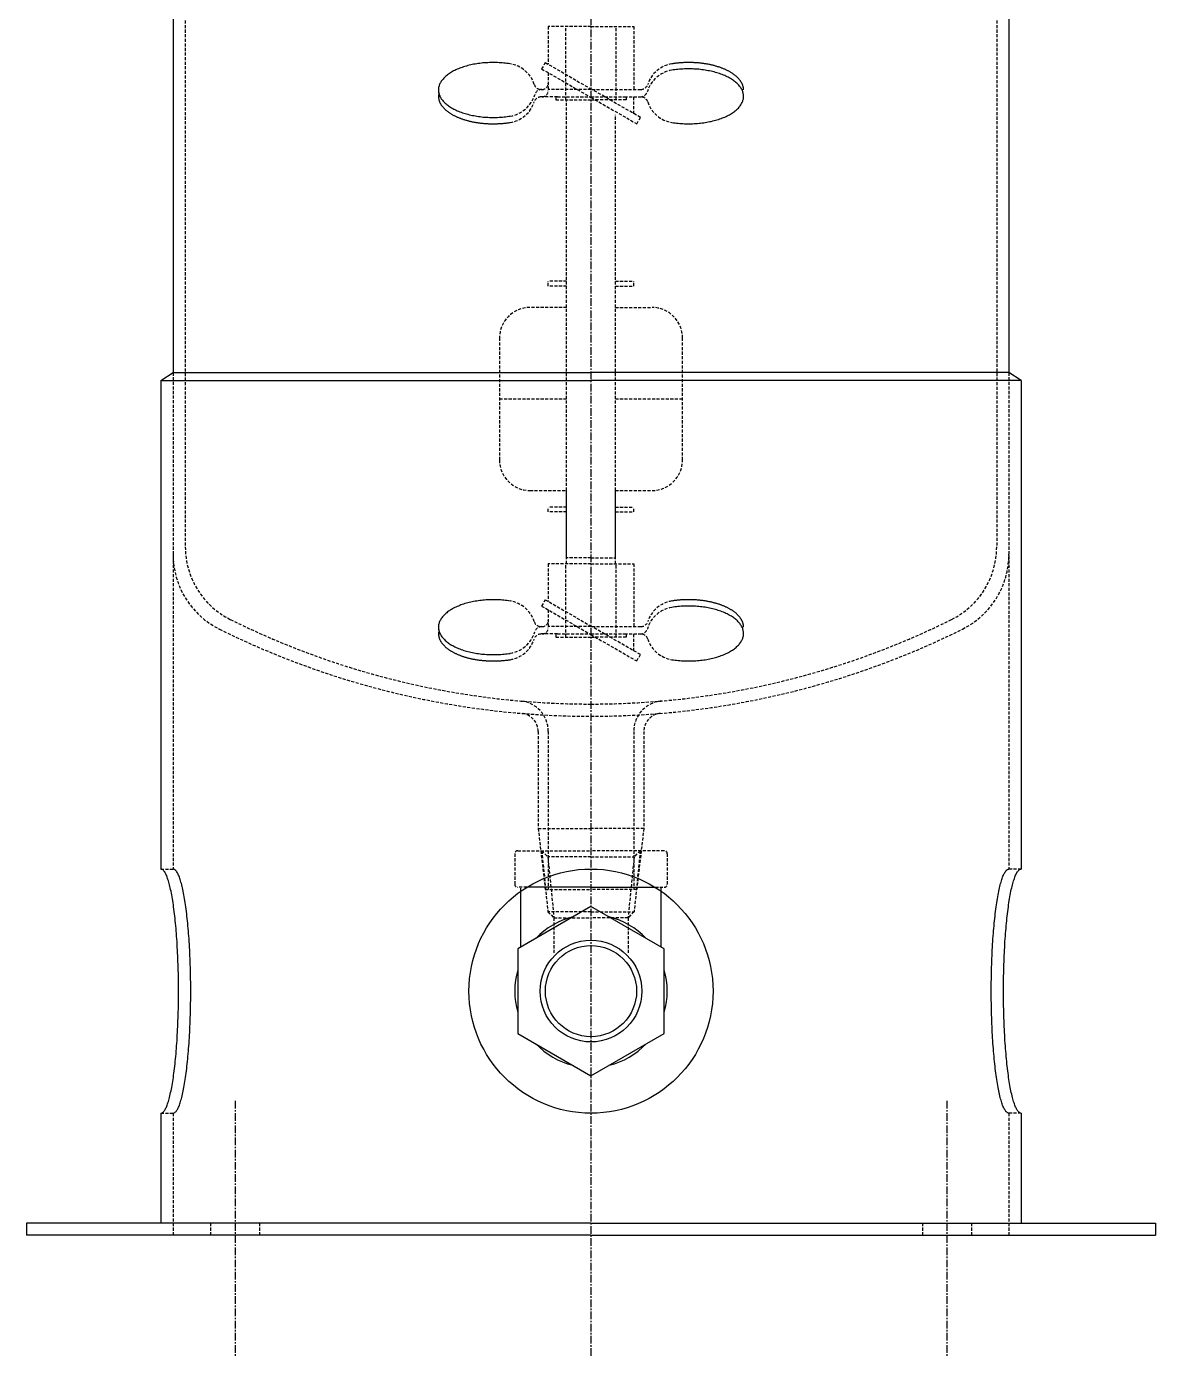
# Model space of a CAD drawing. Extents: x 249 to 1051, y 18 to 996.
# Drawn here: x 674 to 859, y 70.5 to 288.5 of the extents above; entities that cross this region are included whole.
import ezdxf

# ---------------------------------------------------------------- set-up
doc = ezdxf.new("R2010")
doc.units = 0
doc.linetypes.add('CENTER', pattern=[2, 1.25, -0.25, 0.25, -0.25])
doc.linetypes.add('DASHED', pattern=[0.75, 0.5, -0.25])
doc.layers.get('0').update_dxf_attribs({"linetype": 'CONTINUOUS'})
doc.layers.add('CENTER', color=1, linetype='CENTER')

msp = doc.modelspace()

# ---------------------------------------------------------------- linework, layer by layer
at = {"color": 3, "linetype": 'DASHED'}
for p, q in [((700, 415.52), (700, 203.32)), ((833, 415.52), (833, 203.32)), ((759.5, 288.52), (759.5, 282.35)), ((766.5, 288.52), (759.5, 288.52)), ((766.5, 288.52), (759.5, 288.52)), ((762.4, 276.52), (762.4, 288.52)), ((766.5, 288.52), (773.5, 288.52)), ((770.6, 276.52), (770.6, 288.52)), ((773.5, 288.52), (773.5, 278.22)), ((759.01, 282.64), (758.41, 281.6)), ((758.41, 281.6), (766.5, 276.92)), ((759.01, 282.64), (766.5, 278.31)), ((759.5, 280.97), (759.5, 278.02)), ((741.5, 278.14), (741.5, 277.1)), ((758.34, 278.22), (758.5, 278.22)), ((759.5, 277.02), (758.34, 277.02)), ((764.26, 278.22), (759.5, 278.22)), ((761, 277.02), (759.5, 277.02)), ((760.75, 277.02), (760.75, 276.52)), ((761, 277.02), (766.34, 277.02)), ((766.5, 278.22), (764.26, 278.22)), ((774.6, 273.64), (766.5, 278.31)), ((766.5, 277.02), (768.74, 277.02)), ((766.5, 276.92), (774, 272.6)), ((766.66, 278.22), (774.66, 278.22)), ((768.74, 277.02), (772, 277.02)), ((772, 277.02), (773.5, 277.02)), ((772.25, 277.02), (772.25, 276.52)), ((773.5, 274.24), (773.5, 277.02)), ((773.5, 277.02), (774.66, 277.02)), ((760.75, 276.52), (766.5, 276.52)), ((762.5, 200.52), (762.5, 276.52)), ((766.5, 276.52), (767.23, 276.52)), ((772.25, 276.52), (767.23, 276.52)), ((770.5, 200.52), (770.5, 274.04)), ((774, 272.6), (774.6, 273.64)), ((759.5, 246.02), (759.5, 246.82)), ((762.5, 246.82), (759.5, 246.82)), ((770.5, 246.82), (773.5, 246.82)), ((773.5, 246.02), (773.5, 246.82)), ((762.5, 246.02), (759.5, 246.02)), ((770.5, 246.02), (773.5, 246.02)), ((762.5, 242.52), (756.5, 242.52)), ((770.5, 242.52), (776.5, 242.52)), ((751.5, 237.52), (751.5, 217.52)), ((781.5, 217.52), (781.5, 237.52)), ((698, 231.83), (698, 150.52)), ((835, 231.83), (835, 150.52)), ((751.5, 227.52), (762.5, 227.52)), ((770.5, 227.52), (781.5, 227.52)), ((756.5, 212.52), (762.5, 212.52)), ((762.5, 201.52), (762.5, 212.52)), ((770.5, 212.52), (776.5, 212.52)), ((770.5, 201.52), (770.5, 212.52)), ((762.5, 209.82), (759.5, 209.82)), ((759.5, 209.02), (759.5, 209.82)), ((770.5, 209.82), (773.5, 209.82)), ((773.5, 209.02), (773.5, 209.82)), ((762.5, 209.02), (759.5, 209.02)), ((770.5, 209.02), (773.5, 209.02)), ((766.5, 201.52), (762.5, 201.52)), ((766.5, 201.52), (770.5, 201.52)), ((766.5, 200.52), (759.5, 200.52)), ((766.5, 200.52), (759.5, 200.52)), ((759.5, 200.52), (759.5, 194.35)), ((762.4, 188.52), (762.4, 200.52)), ((766.5, 200.52), (773.5, 200.52)), ((770.6, 188.52), (770.6, 200.52)), ((773.5, 200.52), (773.5, 190.22)), ((759.01, 194.64), (758.41, 193.6)), ((759.01, 194.64), (766.5, 190.31)), ((758.41, 193.6), (766.5, 188.92)), ((759.5, 192.97), (759.5, 190.02)), ((741.5, 190.14), (741.5, 189.1)), ((758.34, 190.22), (758.5, 190.22)), ((764.26, 190.22), (759.5, 190.22)), ((766.5, 190.22), (764.26, 190.22)), ((774.6, 185.64), (766.5, 190.31)), ((766.66, 190.22), (774.66, 190.22)), ((759.5, 189.02), (758.34, 189.02)), ((761, 189.02), (759.5, 189.02)), ((760.75, 189.02), (760.75, 188.52)), ((760.75, 188.52), (766.5, 188.52)), ((761, 189.02), (766.34, 189.02)), ((766.5, 189.02), (768.74, 189.02)), ((766.5, 188.92), (774, 184.6)), ((766.5, 188.52), (767.23, 188.52)), ((772.25, 188.52), (767.23, 188.52)), ((768.74, 189.02), (772, 189.02)), ((772, 189.02), (773.5, 189.02)), ((772.25, 189.02), (772.25, 188.52)), ((773.5, 189.02), (774.66, 189.02)), ((773.5, 186.24), (773.5, 189.02)), ((774, 184.6), (774.6, 185.64)), ((757.85, 173.03), (757.85, 157.17)), ((759.5, 173.07), (759.5, 153.52)), ((773.5, 173.07), (773.5, 153.52)), ((775.15, 173.03), (775.15, 157.17)), ((757.85, 157.17), (766.5, 157.17)), ((757.85, 157.17), (758.27, 153.52)), ((775.15, 157.17), (766.5, 157.17)), ((775.15, 157.17), (774.73, 153.52)), ((754, 153.02), (754, 148.02)), ((754.5, 153.52), (766.5, 153.52)), ((758.27, 153.52), (759, 147.17)), ((758.43, 153.52), (759.43, 143.52)), ((758.43, 153.52), (759.43, 152.52)), ((759.5, 153.52), (759.5, 147.17)), ((778.5, 153.52), (766.5, 153.52)), ((773.5, 153.52), (773.5, 147.17)), ((774.57, 153.52), (773.57, 152.52)), ((774.57, 153.52), (773.57, 143.52)), ((774.73, 153.52), (774, 147.17)), ((779, 153.02), (779, 148.02)), ((696, 150.52), (698, 150.52)), ((766.5, 152.52), (759.43, 152.52)), ((759.43, 152.52), (760.43, 142.52)), ((766.5, 152.52), (773.57, 152.52)), ((773.57, 152.52), (772.57, 142.52)), ((837, 150.52), (835, 150.52)), ((755.97, 147.52), (754.5, 147.52)), ((755, 146.88), (755, 147.52)), ((759, 147.17), (766.5, 147.17)), ((774, 147.17), (766.5, 147.17)), ((777.04, 147.52), (778.5, 147.52)), ((778, 146.88), (778, 147.52)), ((766.5, 143.52), (759.43, 143.52)), ((759.43, 143.52), (760.43, 142.52)), ((760.43, 142.52), (766.5, 142.52)), ((760.43, 142.52), (760.43, 136.52)), ((766.5, 143.52), (773.57, 143.52)), ((772.57, 142.52), (766.5, 142.52)), ((773.57, 143.52), (772.57, 142.52)), ((772.57, 142.52), (772.57, 136.52)), ((696, 110.52), (698, 110.52)), ((698, 110.52), (698, 90.52)), ((837, 110.52), (835, 110.52)), ((835, 110.52), (835, 90.52)), ((704.16, 92.52), (704.16, 90.52)), ((712.16, 92.52), (712.16, 90.52)), ((820.84, 92.52), (820.84, 90.52)), ((828.84, 92.52), (828.84, 90.52))]:
    msp.add_line(p, q, dxfattribs=at)
at = {"color": 7, "linetype": 'CONTINUOUS'}
for p, q in [((698, 398.16), (698, 231.83)), ((835, 398.16), (835, 231.83)), ((696, 230.54), (698, 231.83)), ((698, 231.83), (766.5, 231.83)), ((835, 231.83), (766.5, 231.83)), ((837, 230.54), (835, 231.83)), ((696, 230.54), (696, 150.52)), ((696, 230.54), (766.5, 230.54)), ((837, 230.54), (766.5, 230.54)), ((837, 230.54), (837, 150.52)), ((755, 137.73), (755, 146.88)), ((766.5, 147.52), (755.97, 147.52)), ((766.5, 147.52), (777.04, 147.52)), ((778, 137.73), (778, 146.88)), ((766.5, 144.37), (754.5, 137.44)), ((778.5, 137.44), (766.5, 144.37)), ((754.5, 137.44), (754.5, 123.59)), ((778.5, 123.59), (778.5, 137.44)), ((754.5, 123.59), (766.5, 116.66)), ((766.5, 116.66), (778.5, 123.59)), ((696, 110.52), (696, 92.52)), ((837, 110.52), (837, 92.52)), ((766.5, 92.52), (674, 92.52)), ((674, 92.52), (674, 90.52)), ((766.5, 92.52), (859, 92.52)), ((859, 92.52), (859, 90.52)), ((766.5, 90.52), (674, 90.52)), ((766.5, 90.52), (859, 90.52))]:
    msp.add_line(p, q, dxfattribs=at)
at = {"color": 3, "linetype": 'DASHED'}
for points in [[(753.24, 282.42, 0), (752.99, 282.46, 0), (752.73, 282.5, 0), (752.48, 282.53, 0), (752.22, 282.55, 0), (751.96, 282.58, 0), (751.7, 282.6, 0), (751.43, 282.61, 0), (751.17, 282.62, 0), (750.9, 282.63, 0), (750.64, 282.64, 0), (750.38, 282.64, 0), (750.11, 282.63, 0), (749.85, 282.62, 0), (749.58, 282.61, 0), (749.32, 282.6, 0), (749.06, 282.58, 0), (748.8, 282.56, 0), (748.54, 282.53, 0), (748.28, 282.5, 0), (748.02, 282.46, 0), (747.77, 282.42, 0), (747.52, 282.38, 0), (747.27, 282.34, 0), (747.03, 282.29, 0), (746.78, 282.23, 0), (746.54, 282.18, 0), (746.31, 282.12, 0), (746.08, 282.06, 0), (745.85, 281.99, 0), (745.62, 281.92, 0), (745.4, 281.84, 0), (745.19, 281.77, 0), (744.98, 281.69, 0), (744.77, 281.61, 0), (744.57, 281.52, 0), (744.37, 281.43, 0), (744.18, 281.34, 0), (743.99, 281.25, 0), (743.81, 281.15, 0), (743.64, 281.05, 0), (743.47, 280.95, 0), (743.31, 280.84, 0), (743.15, 280.74, 0), (743, 280.63, 0), (742.86, 280.51, 0), (742.72, 280.4, 0), (742.59, 280.29, 0), (742.47, 280.17, 0), (742.36, 280.05, 0), (742.25, 279.93, 0), (742.14, 279.81, 0), (742.05, 279.68, 0), (741.96, 279.56, 0), (741.88, 279.43, 0), (741.81, 279.31, 0), (741.75, 279.18, 0), (741.69, 279.05, 0), (741.64, 278.92, 0), (741.6, 278.79, 0), (741.56, 278.66, 0), (741.53, 278.52, 0), (741.51, 278.39, 0), (741.5, 278.26, 0), (741.5, 278.13, 0), (741.5, 278, 0), (741.52, 277.86, 0), (741.54, 277.73, 0), (741.57, 277.6, 0), (741.6, 277.47, 0), (741.64, 277.34, 0), (741.7, 277.21, 0), (741.75, 277.08, 0), (741.82, 276.95, 0), (741.89, 276.82, 0), (741.97, 276.7, 0), (742.06, 276.57, 0), (742.16, 276.45, 0), (742.26, 276.33, 0), (742.37, 276.21, 0), (742.49, 276.09, 0), (742.61, 275.97, 0), (742.74, 275.86, 0), (742.88, 275.74, 0), (743.02, 275.63, 0), (743.17, 275.52, 0), (743.33, 275.42, 0), (743.49, 275.31, 0), (743.66, 275.21, 0), (743.84, 275.11, 0), (744.02, 275.01, 0), (744.21, 274.92, 0), (744.4, 274.83, 0), (744.59, 274.74, 0), (744.8, 274.66, 0), (745, 274.57, 0), (745.22, 274.49, 0), (745.43, 274.42, 0), (745.65, 274.35, 0), (745.88, 274.27, 0), (746.11, 274.21, 0), (746.34, 274.15, 0), (746.58, 274.09, 0), (746.82, 274.03, 0), (747.06, 273.98, 0), (747.3, 273.93, 0), (747.55, 273.88, 0), (747.8, 273.84, 0), (748.06, 273.81, 0), (748.32, 273.77, 0), (748.57, 273.74, 0), (748.83, 273.71, 0), (749.09, 273.69, 0), (749.35, 273.67, 0), (749.62, 273.66, 0), (749.88, 273.65, 0), (750.14, 273.64, 0), (750.41, 273.64, 0), (750.67, 273.64, 0), (750.94, 273.64, 0), (751.2, 273.65, 0), (751.47, 273.66, 0), (751.73, 273.68, 0), (751.99, 273.7, 0), (752.25, 273.72, 0), (752.51, 273.75, 0), (752.77, 273.78, 0), (753.02, 273.82, 0), (753.28, 273.86, 0)], [(779.76, 272.81, 0), (780.01, 272.77, 0), (780.27, 272.74, 0), (780.53, 272.71, 0), (780.78, 272.68, 0), (781.04, 272.66, 0), (781.31, 272.64, 0), (781.57, 272.62, 0), (781.83, 272.61, 0), (782.1, 272.6, 0), (782.36, 272.6, 0), (782.63, 272.6, 0), (782.89, 272.6, 0), (783.16, 272.61, 0), (783.42, 272.62, 0), (783.68, 272.64, 0), (783.94, 272.65, 0), (784.21, 272.68, 0), (784.46, 272.7, 0), (784.72, 272.74, 0), (784.98, 272.77, 0), (785.23, 272.81, 0), (785.48, 272.85, 0), (785.73, 272.9, 0), (785.98, 272.95, 0), (786.22, 273, 0), (786.46, 273.06, 0), (786.69, 273.12, 0), (786.93, 273.18, 0), (787.15, 273.25, 0), (787.38, 273.31, 0), (787.6, 273.39, 0), (787.82, 273.46, 0), (788.03, 273.55, 0), (788.23, 273.63, 0), (788.43, 273.71, 0), (788.63, 273.8, 0), (788.82, 273.89, 0), (789.01, 273.99, 0), (789.19, 274.08, 0), (789.36, 274.19, 0), (789.53, 274.29, 0), (789.69, 274.39, 0), (789.85, 274.5, 0), (790, 274.61, 0), (790.14, 274.72, 0), (790.28, 274.83, 0), (790.41, 274.95, 0), (790.53, 275.06, 0), (790.65, 275.18, 0), (790.76, 275.3, 0), (790.86, 275.43, 0), (790.95, 275.55, 0), (791.04, 275.68, 0), (791.12, 275.8, 0), (791.19, 275.93, 0), (791.26, 276.06, 0), (791.31, 276.19, 0), (791.36, 276.32, 0), (791.41, 276.45, 0), (791.44, 276.58, 0), (791.47, 276.71, 0), (791.49, 276.84, 0), (791.5, 276.97, 0), (791.5, 277.11, 0), (791.5, 277.24, 0), (791.48, 277.37, 0), (791.46, 277.5, 0), (791.44, 277.63, 0), (791.4, 277.76, 0), (791.36, 277.9, 0), (791.31, 278.02, 0), (791.25, 278.15, 0), (791.18, 278.28, 0), (791.11, 278.41, 0), (791.03, 278.54, 0), (790.94, 278.66, 0), (790.84, 278.78, 0), (790.74, 278.91, 0), (790.63, 279.03, 0), (790.51, 279.14, 0), (790.39, 279.26, 0), (790.26, 279.38, 0), (790.12, 279.49, 0), (789.98, 279.6, 0), (789.83, 279.71, 0), (789.67, 279.82, 0), (789.51, 279.92, 0), (789.34, 280.02, 0), (789.16, 280.12, 0), (788.98, 280.22, 0), (788.8, 280.31, 0), (788.61, 280.4, 0), (788.41, 280.49, 0), (788.21, 280.58, 0), (788, 280.66, 0), (787.79, 280.74, 0), (787.57, 280.81, 0), (787.35, 280.89, 0), (787.12, 280.96, 0), (786.89, 281.02, 0), (786.66, 281.09, 0), (786.43, 281.15, 0), (786.19, 281.2, 0), (785.94, 281.25, 0), (785.7, 281.3, 0), (785.45, 281.35, 0), (785.2, 281.39, 0), (784.94, 281.43, 0), (784.69, 281.46, 0), (784.43, 281.49, 0), (784.17, 281.52, 0), (783.91, 281.54, 0), (783.65, 281.56, 0), (783.38, 281.57, 0), (783.12, 281.59, 0), (782.86, 281.59, 0), (782.59, 281.6, 0), (782.33, 281.6, 0), (782.06, 281.59, 0), (781.8, 281.58, 0), (781.53, 281.57, 0), (781.27, 281.56, 0), (781.01, 281.54, 0), (780.75, 281.51, 0), (780.49, 281.48, 0), (780.23, 281.45, 0), (779.98, 281.42, 0), (779.73, 281.38, 0)], [(791.5, 278.14, 0), (791.5, 278.2, 0), (791.5, 278.27, 0), (791.49, 278.33, 0), (791.49, 278.4, 0), (791.48, 278.47, 0), (791.47, 278.53, 0), (791.45, 278.6, 0), (791.44, 278.66, 0), (791.42, 278.73, 0), (791.4, 278.8, 0), (791.38, 278.86, 0), (791.36, 278.93, 0), (791.34, 278.99, 0), (791.31, 279.06, 0), (791.28, 279.12, 0), (791.25, 279.18, 0), (791.22, 279.25, 0), (791.19, 279.31, 0), (791.15, 279.38, 0), (791.12, 279.44, 0), (791.08, 279.5, 0), (791.03, 279.56, 0), (790.99, 279.63, 0), (790.95, 279.69, 0), (790.9, 279.75, 0), (790.85, 279.81, 0), (790.8, 279.88, 0), (790.75, 279.94, 0), (790.7, 280, 0), (790.64, 280.06, 0), (790.58, 280.12, 0), (790.52, 280.17, 0), (790.46, 280.23, 0), (790.4, 280.29, 0), (790.34, 280.35, 0), (790.27, 280.41, 0), (790.2, 280.46, 0), (790.13, 280.52, 0), (790.06, 280.57, 0), (789.99, 280.63, 0), (789.92, 280.69, 0), (789.84, 280.74, 0), (789.76, 280.79, 0), (789.68, 280.85, 0), (789.61, 280.9, 0), (789.52, 280.95, 0), (789.44, 281, 0), (789.36, 281.05, 0), (789.27, 281.1, 0), (789.18, 281.15, 0), (789.09, 281.2, 0), (789, 281.25, 0), (788.91, 281.3, 0), (788.82, 281.34, 0), (788.72, 281.39, 0), (788.62, 281.43, 0), (788.53, 281.48, 0), (788.43, 281.52, 0), (788.33, 281.57, 0), (788.23, 281.61, 0), (788.12, 281.65, 0), (788.02, 281.69, 0), (787.91, 281.73, 0), (787.81, 281.77, 0), (787.7, 281.81, 0), (787.59, 281.85, 0), (787.48, 281.88, 0), (787.37, 281.92, 0), (787.26, 281.95, 0), (787.15, 281.99, 0), (787.03, 282.02, 0), (786.92, 282.06, 0), (786.8, 282.09, 0), (786.69, 282.12, 0), (786.57, 282.15, 0), (786.45, 282.18, 0), (786.33, 282.21, 0), (786.21, 282.24, 0), (786.09, 282.26, 0), (785.97, 282.29, 0), (785.85, 282.31, 0), (785.72, 282.34, 0), (785.6, 282.36, 0), (785.48, 282.38, 0), (785.35, 282.4, 0), (785.23, 282.43, 0), (785.1, 282.44, 0), (784.97, 282.46, 0), (784.84, 282.48, 0), (784.72, 282.5, 0), (784.59, 282.51, 0), (784.46, 282.53, 0), (784.33, 282.54, 0), (784.2, 282.56, 0), (784.07, 282.57, 0), (783.94, 282.58, 0), (783.81, 282.59, 0), (783.68, 282.6, 0), (783.55, 282.61, 0), (783.42, 282.61, 0), (783.28, 282.62, 0), (783.15, 282.62, 0), (783.02, 282.63, 0), (782.89, 282.63, 0), (782.76, 282.63, 0), (782.62, 282.64, 0), (782.49, 282.64, 0), (782.36, 282.64, 0), (782.23, 282.63, 0), (782.1, 282.63, 0), (781.96, 282.63, 0), (781.83, 282.62, 0), (781.7, 282.62, 0), (781.57, 282.61, 0), (781.44, 282.61, 0), (781.31, 282.6, 0), (781.17, 282.59, 0), (781.04, 282.58, 0), (780.91, 282.57, 0), (780.78, 282.55, 0), (780.65, 282.54, 0), (780.52, 282.53, 0), (780.4, 282.51, 0), (780.27, 282.5, 0), (780.14, 282.48, 0), (780.01, 282.46, 0), (779.89, 282.44, 0), (779.76, 282.42, 0)], [(741.5, 277.1, 0), (741.5, 277.03, 0), (741.5, 276.96, 0), (741.51, 276.9, 0), (741.52, 276.83, 0), (741.52, 276.77, 0), (741.54, 276.7, 0), (741.55, 276.63, 0), (741.56, 276.57, 0), (741.58, 276.5, 0), (741.6, 276.44, 0), (741.62, 276.37, 0), (741.64, 276.31, 0), (741.66, 276.24, 0), (741.69, 276.18, 0), (741.72, 276.11, 0), (741.75, 276.05, 0), (741.78, 275.99, 0), (741.81, 275.92, 0), (741.85, 275.86, 0), (741.89, 275.79, 0), (741.93, 275.73, 0), (741.97, 275.67, 0), (742.01, 275.61, 0), (742.05, 275.54, 0), (742.1, 275.48, 0), (742.15, 275.42, 0), (742.2, 275.36, 0), (742.25, 275.3, 0), (742.3, 275.24, 0), (742.36, 275.18, 0), (742.42, 275.12, 0), (742.48, 275.06, 0), (742.54, 275, 0), (742.6, 274.94, 0), (742.66, 274.88, 0), (742.73, 274.83, 0), (742.8, 274.77, 0), (742.87, 274.71, 0), (742.94, 274.66, 0), (743.01, 274.6, 0), (743.08, 274.55, 0), (743.16, 274.49, 0), (743.24, 274.44, 0), (743.32, 274.39, 0), (743.4, 274.33, 0), (743.48, 274.28, 0), (743.56, 274.23, 0), (743.65, 274.18, 0), (743.73, 274.13, 0), (743.82, 274.08, 0), (743.91, 274.03, 0), (744, 273.98, 0), (744.09, 273.94, 0), (744.19, 273.89, 0), (744.28, 273.84, 0), (744.38, 273.8, 0), (744.48, 273.75, 0), (744.58, 273.71, 0), (744.67, 273.67, 0), (744.78, 273.62, 0), (744.88, 273.58, 0), (744.98, 273.54, 0), (745.09, 273.5, 0), (745.19, 273.46, 0), (745.3, 273.42, 0), (745.41, 273.39, 0), (745.52, 273.35, 0), (745.63, 273.31, 0), (745.74, 273.28, 0), (745.85, 273.24, 0), (745.97, 273.21, 0), (746.08, 273.18, 0), (746.2, 273.14, 0), (746.32, 273.11, 0), (746.43, 273.08, 0), (746.55, 273.05, 0), (746.67, 273.02, 0), (746.79, 273, 0), (746.91, 272.97, 0), (747.03, 272.94, 0), (747.15, 272.92, 0), (747.28, 272.89, 0), (747.4, 272.87, 0), (747.53, 272.85, 0), (747.65, 272.83, 0), (747.78, 272.81, 0), (747.9, 272.79, 0), (748.03, 272.77, 0), (748.16, 272.75, 0), (748.28, 272.74, 0), (748.41, 272.72, 0), (748.54, 272.7, 0), (748.67, 272.69, 0), (748.8, 272.68, 0), (748.93, 272.67, 0), (749.06, 272.65, 0), (749.19, 272.64, 0), (749.32, 272.64, 0), (749.46, 272.63, 0), (749.59, 272.62, 0), (749.72, 272.61, 0), (749.85, 272.61, 0), (749.98, 272.6, 0), (750.11, 272.6, 0), (750.25, 272.6, 0), (750.38, 272.6, 0), (750.51, 272.6, 0), (750.64, 272.6, 0), (750.77, 272.6, 0), (750.91, 272.6, 0), (751.04, 272.61, 0), (751.17, 272.61, 0), (751.3, 272.62, 0), (751.43, 272.62, 0), (751.57, 272.63, 0), (751.7, 272.64, 0), (751.83, 272.65, 0), (751.96, 272.66, 0), (752.09, 272.67, 0), (752.22, 272.68, 0), (752.35, 272.69, 0), (752.48, 272.71, 0), (752.61, 272.72, 0), (752.73, 272.74, 0), (752.86, 272.75, 0), (752.99, 272.77, 0), (753.12, 272.79, 0), (753.24, 272.81, 0)], [(753.24, 194.42, 0), (752.99, 194.46, 0), (752.73, 194.5, 0), (752.48, 194.53, 0), (752.22, 194.55, 0), (751.96, 194.58, 0), (751.7, 194.6, 0), (751.43, 194.61, 0), (751.17, 194.62, 0), (750.9, 194.63, 0), (750.64, 194.64, 0), (750.38, 194.64, 0), (750.11, 194.63, 0), (749.85, 194.62, 0), (749.58, 194.61, 0), (749.32, 194.6, 0), (749.06, 194.58, 0), (748.8, 194.56, 0), (748.54, 194.53, 0), (748.28, 194.5, 0), (748.02, 194.46, 0), (747.77, 194.42, 0), (747.52, 194.38, 0), (747.27, 194.34, 0), (747.03, 194.29, 0), (746.78, 194.23, 0), (746.54, 194.18, 0), (746.31, 194.12, 0), (746.08, 194.06, 0), (745.85, 193.99, 0), (745.62, 193.92, 0), (745.4, 193.84, 0), (745.19, 193.77, 0), (744.98, 193.69, 0), (744.77, 193.6, 0), (744.57, 193.52, 0), (744.37, 193.43, 0), (744.18, 193.34, 0), (743.99, 193.25, 0), (743.81, 193.15, 0), (743.64, 193.05, 0), (743.47, 192.95, 0), (743.31, 192.84, 0), (743.15, 192.74, 0), (743, 192.63, 0), (742.86, 192.51, 0), (742.72, 192.4, 0), (742.59, 192.29, 0), (742.47, 192.17, 0), (742.36, 192.05, 0), (742.25, 191.93, 0), (742.14, 191.81, 0), (742.05, 191.68, 0), (741.96, 191.56, 0), (741.88, 191.43, 0), (741.81, 191.31, 0), (741.75, 191.18, 0), (741.69, 191.05, 0), (741.64, 190.92, 0), (741.6, 190.79, 0), (741.56, 190.66, 0), (741.53, 190.52, 0), (741.51, 190.39, 0), (741.5, 190.26, 0), (741.5, 190.13, 0), (741.5, 190, 0), (741.52, 189.86, 0), (741.54, 189.73, 0), (741.57, 189.6, 0), (741.6, 189.47, 0), (741.64, 189.34, 0), (741.7, 189.21, 0), (741.75, 189.08, 0), (741.82, 188.95, 0), (741.89, 188.82, 0), (741.97, 188.7, 0), (742.06, 188.57, 0), (742.16, 188.45, 0), (742.26, 188.33, 0), (742.37, 188.21, 0), (742.49, 188.09, 0), (742.61, 187.97, 0), (742.74, 187.86, 0), (742.88, 187.74, 0), (743.02, 187.63, 0), (743.17, 187.52, 0), (743.33, 187.42, 0), (743.49, 187.31, 0), (743.66, 187.21, 0), (743.84, 187.11, 0), (744.02, 187.01, 0), (744.21, 186.92, 0), (744.4, 186.83, 0), (744.59, 186.74, 0), (744.8, 186.66, 0), (745, 186.57, 0), (745.22, 186.49, 0), (745.43, 186.42, 0), (745.65, 186.34, 0), (745.88, 186.28, 0), (746.11, 186.21, 0), (746.34, 186.15, 0), (746.58, 186.09, 0), (746.82, 186.03, 0), (747.06, 185.98, 0), (747.3, 185.93, 0), (747.55, 185.88, 0), (747.8, 185.84, 0), (748.06, 185.81, 0), (748.32, 185.77, 0), (748.57, 185.74, 0), (748.83, 185.71, 0), (749.09, 185.69, 0), (749.35, 185.67, 0), (749.62, 185.66, 0), (749.88, 185.65, 0), (750.14, 185.64, 0), (750.41, 185.64, 0), (750.67, 185.64, 0), (750.94, 185.64, 0), (751.2, 185.65, 0), (751.47, 185.66, 0), (751.73, 185.68, 0), (751.99, 185.7, 0), (752.25, 185.72, 0), (752.51, 185.75, 0), (752.77, 185.78, 0), (753.02, 185.82, 0), (753.28, 185.85, 0)], [(791.5, 190.14, 0), (791.5, 190.2, 0), (791.5, 190.27, 0), (791.49, 190.33, 0), (791.49, 190.4, 0), (791.48, 190.47, 0), (791.47, 190.53, 0), (791.45, 190.6, 0), (791.44, 190.66, 0), (791.42, 190.73, 0), (791.4, 190.79, 0), (791.38, 190.86, 0), (791.36, 190.93, 0), (791.34, 190.99, 0), (791.31, 191.06, 0), (791.28, 191.12, 0), (791.25, 191.18, 0), (791.22, 191.25, 0), (791.19, 191.31, 0), (791.15, 191.38, 0), (791.12, 191.44, 0), (791.08, 191.5, 0), (791.03, 191.56, 0), (790.99, 191.63, 0), (790.95, 191.69, 0), (790.9, 191.75, 0), (790.85, 191.81, 0), (790.8, 191.88, 0), (790.75, 191.94, 0), (790.7, 192, 0), (790.64, 192.06, 0), (790.58, 192.12, 0), (790.52, 192.17, 0), (790.46, 192.23, 0), (790.4, 192.29, 0), (790.34, 192.35, 0), (790.27, 192.41, 0), (790.2, 192.46, 0), (790.13, 192.52, 0), (790.06, 192.57, 0), (789.99, 192.63, 0), (789.92, 192.69, 0), (789.84, 192.74, 0), (789.76, 192.79, 0), (789.68, 192.85, 0), (789.61, 192.9, 0), (789.52, 192.95, 0), (789.44, 193, 0), (789.36, 193.05, 0), (789.27, 193.1, 0), (789.18, 193.15, 0), (789.09, 193.2, 0), (789, 193.25, 0), (788.91, 193.3, 0), (788.82, 193.34, 0), (788.72, 193.39, 0), (788.62, 193.43, 0), (788.53, 193.48, 0), (788.43, 193.52, 0), (788.33, 193.57, 0), (788.23, 193.61, 0), (788.12, 193.65, 0), (788.02, 193.69, 0), (787.91, 193.73, 0), (787.81, 193.77, 0), (787.7, 193.81, 0), (787.59, 193.85, 0), (787.48, 193.88, 0), (787.37, 193.92, 0), (787.26, 193.96, 0), (787.15, 193.99, 0), (787.03, 194.02, 0), (786.92, 194.06, 0), (786.8, 194.09, 0), (786.69, 194.12, 0), (786.57, 194.15, 0), (786.45, 194.18, 0), (786.33, 194.21, 0), (786.21, 194.24, 0), (786.09, 194.26, 0), (785.97, 194.29, 0), (785.85, 194.31, 0), (785.72, 194.34, 0), (785.6, 194.36, 0), (785.48, 194.38, 0), (785.35, 194.41, 0), (785.23, 194.43, 0), (785.1, 194.44, 0), (784.97, 194.46, 0), (784.84, 194.48, 0), (784.72, 194.5, 0), (784.59, 194.51, 0), (784.46, 194.53, 0), (784.33, 194.54, 0), (784.2, 194.56, 0), (784.07, 194.57, 0), (783.94, 194.58, 0), (783.81, 194.59, 0), (783.68, 194.6, 0), (783.55, 194.61, 0), (783.42, 194.61, 0), (783.28, 194.62, 0), (783.15, 194.62, 0), (783.02, 194.63, 0), (782.89, 194.63, 0), (782.76, 194.63, 0), (782.62, 194.64, 0), (782.49, 194.64, 0), (782.36, 194.64, 0), (782.23, 194.63, 0), (782.1, 194.63, 0), (781.96, 194.63, 0), (781.83, 194.62, 0), (781.7, 194.62, 0), (781.57, 194.61, 0), (781.44, 194.6, 0), (781.31, 194.6, 0), (781.17, 194.59, 0), (781.04, 194.58, 0), (780.91, 194.57, 0), (780.78, 194.55, 0), (780.65, 194.54, 0), (780.52, 194.53, 0), (780.4, 194.51, 0), (780.27, 194.5, 0), (780.14, 194.48, 0), (780.01, 194.46, 0), (779.89, 194.44, 0), (779.76, 194.42, 0)], [(779.76, 184.81, 0), (780.01, 184.77, 0), (780.27, 184.74, 0), (780.53, 184.71, 0), (780.78, 184.68, 0), (781.04, 184.66, 0), (781.31, 184.64, 0), (781.57, 184.62, 0), (781.83, 184.61, 0), (782.1, 184.6, 0), (782.36, 184.6, 0), (782.63, 184.6, 0), (782.89, 184.6, 0), (783.16, 184.61, 0), (783.42, 184.62, 0), (783.68, 184.64, 0), (783.94, 184.66, 0), (784.21, 184.68, 0), (784.46, 184.71, 0), (784.72, 184.74, 0), (784.98, 184.77, 0), (785.23, 184.81, 0), (785.48, 184.85, 0), (785.73, 184.9, 0), (785.98, 184.95, 0), (786.22, 185, 0), (786.46, 185.06, 0), (786.69, 185.12, 0), (786.93, 185.18, 0), (787.15, 185.25, 0), (787.38, 185.31, 0), (787.6, 185.39, 0), (787.82, 185.47, 0), (788.03, 185.54, 0), (788.23, 185.63, 0), (788.43, 185.71, 0), (788.63, 185.8, 0), (788.82, 185.89, 0), (789.01, 185.99, 0), (789.19, 186.09, 0), (789.36, 186.19, 0), (789.53, 186.29, 0), (789.69, 186.39, 0), (789.85, 186.5, 0), (790, 186.61, 0), (790.14, 186.72, 0), (790.28, 186.83, 0), (790.41, 186.95, 0), (790.53, 187.06, 0), (790.65, 187.18, 0), (790.76, 187.3, 0), (790.86, 187.43, 0), (790.95, 187.55, 0), (791.04, 187.68, 0), (791.12, 187.8, 0), (791.19, 187.93, 0), (791.26, 188.06, 0), (791.31, 188.19, 0), (791.36, 188.32, 0), (791.41, 188.45, 0), (791.44, 188.58, 0), (791.47, 188.71, 0), (791.49, 188.84, 0), (791.5, 188.97, 0), (791.5, 189.11, 0), (791.5, 189.24, 0), (791.48, 189.37, 0), (791.46, 189.5, 0), (791.44, 189.63, 0), (791.4, 189.76, 0), (791.36, 189.9, 0), (791.31, 190.03, 0), (791.25, 190.16, 0), (791.18, 190.28, 0), (791.11, 190.41, 0), (791.03, 190.54, 0), (790.94, 190.66, 0), (790.84, 190.78, 0), (790.74, 190.91, 0), (790.63, 191.03, 0), (790.51, 191.15, 0), (790.39, 191.26, 0), (790.26, 191.38, 0), (790.12, 191.49, 0), (789.98, 191.6, 0), (789.83, 191.71, 0), (789.67, 191.82, 0), (789.51, 191.92, 0), (789.34, 192.02, 0), (789.16, 192.12, 0), (788.98, 192.22, 0), (788.8, 192.31, 0), (788.61, 192.4, 0), (788.41, 192.49, 0), (788.21, 192.58, 0), (788, 192.66, 0), (787.79, 192.74, 0), (787.57, 192.81, 0), (787.35, 192.89, 0), (787.12, 192.96, 0), (786.89, 193.02, 0), (786.66, 193.09, 0), (786.43, 193.15, 0), (786.19, 193.2, 0), (785.94, 193.25, 0), (785.7, 193.3, 0), (785.45, 193.35, 0), (785.2, 193.39, 0), (784.94, 193.43, 0), (784.69, 193.46, 0), (784.43, 193.49, 0), (784.17, 193.52, 0), (783.91, 193.54, 0), (783.65, 193.56, 0), (783.38, 193.57, 0), (783.12, 193.59, 0), (782.86, 193.59, 0), (782.59, 193.6, 0), (782.33, 193.6, 0), (782.06, 193.59, 0), (781.8, 193.58, 0), (781.53, 193.57, 0), (781.27, 193.56, 0), (781.01, 193.53, 0), (780.75, 193.51, 0), (780.49, 193.48, 0), (780.23, 193.45, 0), (779.98, 193.42, 0), (779.73, 193.38, 0)], [(741.5, 189.1, 0), (741.5, 189.03, 0), (741.5, 188.97, 0), (741.51, 188.9, 0), (741.52, 188.83, 0), (741.52, 188.77, 0), (741.54, 188.7, 0), (741.55, 188.63, 0), (741.56, 188.57, 0), (741.58, 188.5, 0), (741.6, 188.44, 0), (741.62, 188.37, 0), (741.64, 188.31, 0), (741.66, 188.24, 0), (741.69, 188.18, 0), (741.72, 188.11, 0), (741.75, 188.05, 0), (741.78, 187.99, 0), (741.81, 187.92, 0), (741.85, 187.86, 0), (741.89, 187.79, 0), (741.93, 187.73, 0), (741.97, 187.67, 0), (742.01, 187.6, 0), (742.05, 187.54, 0), (742.1, 187.48, 0), (742.15, 187.42, 0), (742.2, 187.36, 0), (742.25, 187.3, 0), (742.3, 187.24, 0), (742.36, 187.18, 0), (742.42, 187.12, 0), (742.48, 187.06, 0), (742.54, 187, 0), (742.6, 186.94, 0), (742.66, 186.88, 0), (742.73, 186.83, 0), (742.8, 186.77, 0), (742.87, 186.71, 0), (742.94, 186.66, 0), (743.01, 186.6, 0), (743.08, 186.55, 0), (743.16, 186.49, 0), (743.24, 186.44, 0), (743.32, 186.39, 0), (743.4, 186.33, 0), (743.48, 186.28, 0), (743.56, 186.23, 0), (743.65, 186.18, 0), (743.73, 186.13, 0), (743.82, 186.08, 0), (743.91, 186.03, 0), (744, 185.98, 0), (744.09, 185.94, 0), (744.19, 185.89, 0), (744.28, 185.84, 0), (744.38, 185.8, 0), (744.48, 185.75, 0), (744.58, 185.71, 0), (744.67, 185.67, 0), (744.78, 185.62, 0), (744.88, 185.58, 0), (744.98, 185.54, 0), (745.09, 185.5, 0), (745.19, 185.46, 0), (745.3, 185.42, 0), (745.41, 185.39, 0), (745.52, 185.35, 0), (745.63, 185.31, 0), (745.74, 185.28, 0), (745.85, 185.24, 0), (745.97, 185.21, 0), (746.08, 185.18, 0), (746.2, 185.14, 0), (746.32, 185.11, 0), (746.43, 185.08, 0), (746.55, 185.05, 0), (746.67, 185.03, 0), (746.79, 185, 0), (746.91, 184.97, 0), (747.03, 184.94, 0), (747.15, 184.92, 0), (747.28, 184.9, 0), (747.4, 184.87, 0), (747.53, 184.85, 0), (747.65, 184.83, 0), (747.78, 184.81, 0), (747.9, 184.79, 0), (748.03, 184.77, 0), (748.16, 184.75, 0), (748.28, 184.74, 0), (748.41, 184.72, 0), (748.54, 184.71, 0), (748.67, 184.69, 0), (748.8, 184.68, 0), (748.93, 184.67, 0), (749.06, 184.66, 0), (749.19, 184.65, 0), (749.32, 184.64, 0), (749.46, 184.63, 0), (749.59, 184.62, 0), (749.72, 184.61, 0), (749.85, 184.61, 0), (749.98, 184.6, 0), (750.11, 184.6, 0), (750.25, 184.6, 0), (750.38, 184.6, 0), (750.51, 184.6, 0), (750.64, 184.6, 0), (750.77, 184.6, 0), (750.91, 184.6, 0), (751.04, 184.6, 0), (751.17, 184.61, 0), (751.3, 184.62, 0), (751.43, 184.62, 0), (751.57, 184.63, 0), (751.7, 184.64, 0), (751.83, 184.65, 0), (751.96, 184.66, 0), (752.09, 184.67, 0), (752.22, 184.68, 0), (752.35, 184.69, 0), (752.48, 184.71, 0), (752.61, 184.72, 0), (752.73, 184.74, 0), (752.86, 184.75, 0), (752.99, 184.77, 0), (753.12, 184.79, 0), (753.24, 184.81, 0)], [(698, 110.52, 0), (698.07, 110.52, 0), (698.14, 110.54, 0), (698.21, 110.57, 0), (698.28, 110.61, 0), (698.36, 110.67, 0), (698.43, 110.73, 0), (698.5, 110.81, 0), (698.57, 110.9, 0), (698.63, 111, 0), (698.71, 111.12, 0), (698.77, 111.24, 0), (698.84, 111.38, 0), (698.91, 111.53, 0), (698.98, 111.69, 0), (699.04, 111.86, 0), (699.11, 112.04, 0), (699.17, 112.23, 0), (699.24, 112.44, 0), (699.3, 112.65, 0), (699.37, 112.88, 0), (699.43, 113.11, 0), (699.49, 113.36, 0), (699.55, 113.62, 0), (699.61, 113.89, 0), (699.67, 114.17, 0), (699.73, 114.45, 0), (699.78, 114.75, 0), (699.84, 115.06, 0), (699.89, 115.37, 0), (699.95, 115.7, 0), (700, 116.03, 0), (700.05, 116.37, 0), (700.1, 116.73, 0), (700.15, 117.08, 0), (700.19, 117.45, 0), (700.24, 117.83, 0), (700.28, 118.21, 0), (700.33, 118.6, 0), (700.37, 119, 0), (700.41, 119.41, 0), (700.45, 119.82, 0), (700.49, 120.23, 0), (700.52, 120.66, 0), (700.55, 121.09, 0), (700.59, 121.52, 0), (700.62, 121.97, 0), (700.65, 122.41, 0), (700.68, 122.86, 0), (700.7, 123.32, 0), (700.73, 123.78, 0), (700.75, 124.24, 0), (700.77, 124.71, 0), (700.79, 125.18, 0), (700.81, 125.66, 0), (700.83, 126.13, 0), (700.84, 126.61, 0), (700.86, 127.1, 0), (700.87, 127.58, 0), (700.88, 128.07, 0), (700.88, 128.56, 0), (700.89, 129.04, 0), (700.89, 129.53, 0), (700.9, 130.03, 0), (700.9, 130.52, 0), (700.9, 131.01, 0), (700.89, 131.5, 0), (700.89, 131.99, 0), (700.88, 132.48, 0), (700.88, 132.97, 0), (700.87, 133.45, 0), (700.86, 133.94, 0), (700.84, 134.42, 0), (700.83, 134.9, 0), (700.81, 135.38, 0), (700.79, 135.85, 0), (700.77, 136.32, 0), (700.75, 136.79, 0), (700.73, 137.25, 0), (700.7, 137.71, 0), (700.68, 138.17, 0), (700.65, 138.62, 0), (700.62, 139.07, 0), (700.59, 139.51, 0), (700.55, 139.94, 0), (700.52, 140.37, 0), (700.49, 140.8, 0), (700.45, 141.22, 0), (700.41, 141.63, 0), (700.37, 142.03, 0), (700.33, 142.43, 0), (700.28, 142.82, 0), (700.24, 143.2, 0), (700.19, 143.58, 0), (700.15, 143.95, 0), (700.1, 144.31, 0), (700.05, 144.66, 0), (700, 145, 0), (699.95, 145.34, 0), (699.89, 145.66, 0), (699.84, 145.98, 0), (699.78, 146.28, 0), (699.73, 146.58, 0), (699.67, 146.87, 0), (699.61, 147.15, 0), (699.55, 147.41, 0), (699.49, 147.67, 0), (699.43, 147.92, 0), (699.37, 148.16, 0), (699.3, 148.38, 0), (699.24, 148.6, 0), (699.17, 148.8, 0), (699.11, 148.99, 0), (699.04, 149.18, 0), (698.98, 149.35, 0), (698.91, 149.51, 0), (698.84, 149.66, 0), (698.77, 149.79, 0), (698.71, 149.92, 0), (698.63, 150.03, 0), (698.57, 150.13, 0), (698.5, 150.22, 0), (698.43, 150.3, 0), (698.36, 150.37, 0), (698.28, 150.42, 0), (698.21, 150.46, 0), (698.14, 150.49, 0), (698.07, 150.51, 0), (698, 150.52, 0)], [(835, 110.52, 0), (834.93, 110.52, 0), (834.86, 110.54, 0), (834.79, 110.57, 0), (834.72, 110.61, 0), (834.65, 110.67, 0), (834.58, 110.73, 0), (834.51, 110.81, 0), (834.44, 110.9, 0), (834.37, 111, 0), (834.3, 111.12, 0), (834.23, 111.24, 0), (834.16, 111.38, 0), (834.09, 111.53, 0), (834.02, 111.69, 0), (833.96, 111.86, 0), (833.89, 112.04, 0), (833.83, 112.23, 0), (833.76, 112.44, 0), (833.7, 112.65, 0), (833.64, 112.88, 0), (833.57, 113.11, 0), (833.51, 113.36, 0), (833.45, 113.62, 0), (833.39, 113.89, 0), (833.33, 114.17, 0), (833.28, 114.45, 0), (833.22, 114.75, 0), (833.16, 115.06, 0), (833.11, 115.37, 0), (833.06, 115.7, 0), (833, 116.03, 0), (832.95, 116.37, 0), (832.9, 116.73, 0), (832.85, 117.08, 0), (832.81, 117.45, 0), (832.76, 117.83, 0), (832.72, 118.21, 0), (832.67, 118.6, 0), (832.63, 119, 0), (832.59, 119.41, 0), (832.55, 119.82, 0), (832.52, 120.23, 0), (832.48, 120.66, 0), (832.45, 121.09, 0), (832.41, 121.52, 0), (832.38, 121.97, 0), (832.35, 122.41, 0), (832.32, 122.86, 0), (832.3, 123.32, 0), (832.27, 123.78, 0), (832.25, 124.24, 0), (832.23, 124.71, 0), (832.21, 125.18, 0), (832.19, 125.66, 0), (832.17, 126.13, 0), (832.16, 126.61, 0), (832.15, 127.1, 0), (832.14, 127.58, 0), (832.13, 128.07, 0), (832.12, 128.56, 0), (832.11, 129.04, 0), (832.11, 129.53, 0), (832.1, 130.03, 0), (832.1, 130.52, 0), (832.1, 131.01, 0), (832.11, 131.5, 0), (832.11, 131.99, 0), (832.12, 132.48, 0), (832.13, 132.97, 0), (832.14, 133.45, 0), (832.15, 133.94, 0), (832.16, 134.42, 0), (832.17, 134.9, 0), (832.19, 135.38, 0), (832.21, 135.85, 0), (832.23, 136.32, 0), (832.25, 136.79, 0), (832.27, 137.25, 0), (832.3, 137.71, 0), (832.32, 138.17, 0), (832.35, 138.62, 0), (832.38, 139.07, 0), (832.41, 139.51, 0), (832.45, 139.94, 0), (832.48, 140.37, 0), (832.52, 140.8, 0), (832.55, 141.22, 0), (832.59, 141.63, 0), (832.63, 142.03, 0), (832.67, 142.43, 0), (832.72, 142.82, 0), (832.76, 143.2, 0), (832.81, 143.58, 0), (832.85, 143.95, 0), (832.9, 144.31, 0), (832.95, 144.66, 0), (833, 145, 0), (833.06, 145.34, 0), (833.11, 145.66, 0), (833.16, 145.98, 0), (833.22, 146.28, 0), (833.28, 146.58, 0), (833.33, 146.87, 0), (833.39, 147.15, 0), (833.45, 147.41, 0), (833.51, 147.67, 0), (833.57, 147.92, 0), (833.64, 148.16, 0), (833.7, 148.38, 0), (833.76, 148.6, 0), (833.83, 148.8, 0), (833.89, 148.99, 0), (833.96, 149.18, 0), (834.02, 149.35, 0), (834.09, 149.51, 0), (834.16, 149.66, 0), (834.23, 149.79, 0), (834.3, 149.92, 0), (834.37, 150.03, 0), (834.44, 150.13, 0), (834.51, 150.22, 0), (834.58, 150.3, 0), (834.65, 150.37, 0), (834.72, 150.42, 0), (834.79, 150.46, 0), (834.86, 150.49, 0), (834.93, 150.51, 0), (835, 150.52, 0)]]:
    msp.add_polyline3d(points, dxfattribs=at)
at = {"color": 7, "linetype": 'CONTINUOUS'}
for points in [[(696, 110.52, 0), (696.07, 110.52, 0), (696.14, 110.54, 0), (696.21, 110.57, 0), (696.28, 110.61, 0), (696.36, 110.67, 0), (696.43, 110.73, 0), (696.5, 110.81, 0), (696.57, 110.9, 0), (696.63, 111, 0), (696.71, 111.12, 0), (696.77, 111.24, 0), (696.84, 111.38, 0), (696.91, 111.53, 0), (696.98, 111.69, 0), (697.04, 111.86, 0), (697.11, 112.04, 0), (697.17, 112.23, 0), (697.24, 112.44, 0), (697.3, 112.65, 0), (697.37, 112.88, 0), (697.43, 113.11, 0), (697.49, 113.36, 0), (697.55, 113.62, 0), (697.61, 113.89, 0), (697.67, 114.17, 0), (697.73, 114.45, 0), (697.78, 114.75, 0), (697.84, 115.06, 0), (697.89, 115.37, 0), (697.95, 115.7, 0), (698, 116.03, 0), (698.05, 116.37, 0), (698.1, 116.73, 0), (698.15, 117.08, 0), (698.19, 117.45, 0), (698.24, 117.83, 0), (698.28, 118.21, 0), (698.33, 118.6, 0), (698.37, 119, 0), (698.41, 119.41, 0), (698.45, 119.82, 0), (698.49, 120.23, 0), (698.52, 120.66, 0), (698.55, 121.09, 0), (698.59, 121.52, 0), (698.62, 121.97, 0), (698.65, 122.41, 0), (698.68, 122.86, 0), (698.7, 123.32, 0), (698.73, 123.78, 0), (698.75, 124.24, 0), (698.77, 124.71, 0), (698.79, 125.18, 0), (698.81, 125.66, 0), (698.83, 126.13, 0), (698.84, 126.61, 0), (698.86, 127.1, 0), (698.87, 127.58, 0), (698.88, 128.07, 0), (698.88, 128.56, 0), (698.89, 129.04, 0), (698.89, 129.53, 0), (698.9, 130.03, 0), (698.9, 130.52, 0), (698.9, 131.01, 0), (698.89, 131.5, 0), (698.89, 131.99, 0), (698.88, 132.48, 0), (698.88, 132.97, 0), (698.87, 133.45, 0), (698.86, 133.94, 0), (698.84, 134.42, 0), (698.83, 134.9, 0), (698.81, 135.38, 0), (698.79, 135.85, 0), (698.77, 136.32, 0), (698.75, 136.79, 0), (698.73, 137.25, 0), (698.7, 137.71, 0), (698.68, 138.17, 0), (698.65, 138.62, 0), (698.62, 139.07, 0), (698.59, 139.51, 0), (698.55, 139.94, 0), (698.52, 140.37, 0), (698.49, 140.8, 0), (698.45, 141.22, 0), (698.41, 141.63, 0), (698.37, 142.03, 0), (698.33, 142.43, 0), (698.28, 142.82, 0), (698.24, 143.2, 0), (698.19, 143.58, 0), (698.15, 143.95, 0), (698.1, 144.31, 0), (698.05, 144.66, 0), (698, 145, 0), (697.95, 145.34, 0), (697.89, 145.66, 0), (697.84, 145.98, 0), (697.78, 146.28, 0), (697.73, 146.58, 0), (697.67, 146.87, 0), (697.61, 147.15, 0), (697.55, 147.41, 0), (697.49, 147.67, 0), (697.43, 147.92, 0), (697.37, 148.16, 0), (697.3, 148.38, 0), (697.24, 148.6, 0), (697.17, 148.8, 0), (697.11, 148.99, 0), (697.04, 149.18, 0), (696.98, 149.35, 0), (696.91, 149.51, 0), (696.84, 149.66, 0), (696.77, 149.79, 0), (696.71, 149.92, 0), (696.63, 150.03, 0), (696.57, 150.13, 0), (696.5, 150.22, 0), (696.43, 150.3, 0), (696.36, 150.37, 0), (696.28, 150.42, 0), (696.21, 150.46, 0), (696.14, 150.49, 0), (696.07, 150.51, 0), (696, 150.52, 0)], [(837, 110.52, 0), (836.93, 110.52, 0), (836.86, 110.54, 0), (836.79, 110.57, 0), (836.72, 110.61, 0), (836.65, 110.67, 0), (836.58, 110.73, 0), (836.51, 110.81, 0), (836.44, 110.9, 0), (836.37, 111, 0), (836.3, 111.12, 0), (836.23, 111.24, 0), (836.16, 111.38, 0), (836.09, 111.53, 0), (836.02, 111.69, 0), (835.96, 111.86, 0), (835.89, 112.04, 0), (835.83, 112.23, 0), (835.76, 112.44, 0), (835.7, 112.65, 0), (835.64, 112.88, 0), (835.57, 113.11, 0), (835.51, 113.36, 0), (835.45, 113.62, 0), (835.39, 113.89, 0), (835.33, 114.17, 0), (835.28, 114.45, 0), (835.22, 114.75, 0), (835.16, 115.06, 0), (835.11, 115.37, 0), (835.06, 115.7, 0), (835, 116.03, 0), (834.95, 116.37, 0), (834.9, 116.73, 0), (834.85, 117.08, 0), (834.81, 117.45, 0), (834.76, 117.83, 0), (834.72, 118.21, 0), (834.67, 118.6, 0), (834.63, 119, 0), (834.59, 119.41, 0), (834.55, 119.82, 0), (834.52, 120.23, 0), (834.48, 120.66, 0), (834.45, 121.09, 0), (834.41, 121.52, 0), (834.38, 121.97, 0), (834.35, 122.41, 0), (834.33, 122.86, 0), (834.3, 123.32, 0), (834.27, 123.78, 0), (834.25, 124.24, 0), (834.23, 124.71, 0), (834.21, 125.18, 0), (834.19, 125.66, 0), (834.17, 126.13, 0), (834.16, 126.61, 0), (834.15, 127.1, 0), (834.14, 127.58, 0), (834.13, 128.07, 0), (834.12, 128.56, 0), (834.11, 129.04, 0), (834.11, 129.53, 0), (834.11, 130.03, 0), (834.11, 130.52, 0), (834.11, 131.01, 0), (834.11, 131.5, 0), (834.11, 131.99, 0), (834.12, 132.48, 0), (834.13, 132.97, 0), (834.14, 133.45, 0), (834.15, 133.94, 0), (834.16, 134.42, 0), (834.17, 134.9, 0), (834.19, 135.38, 0), (834.21, 135.85, 0), (834.23, 136.32, 0), (834.25, 136.79, 0), (834.27, 137.25, 0), (834.3, 137.71, 0), (834.33, 138.17, 0), (834.35, 138.62, 0), (834.38, 139.07, 0), (834.41, 139.51, 0), (834.45, 139.94, 0), (834.48, 140.37, 0), (834.52, 140.8, 0), (834.55, 141.22, 0), (834.59, 141.63, 0), (834.63, 142.03, 0), (834.67, 142.43, 0), (834.72, 142.82, 0), (834.76, 143.2, 0), (834.81, 143.58, 0), (834.85, 143.95, 0), (834.9, 144.31, 0), (834.95, 144.66, 0), (835, 145, 0), (835.06, 145.34, 0), (835.11, 145.66, 0), (835.16, 145.98, 0), (835.22, 146.28, 0), (835.28, 146.58, 0), (835.33, 146.87, 0), (835.39, 147.15, 0), (835.45, 147.41, 0), (835.51, 147.67, 0), (835.57, 147.92, 0), (835.64, 148.16, 0), (835.7, 148.38, 0), (835.76, 148.6, 0), (835.83, 148.8, 0), (835.89, 148.99, 0), (835.96, 149.18, 0), (836.02, 149.35, 0), (836.09, 149.51, 0), (836.16, 149.66, 0), (836.23, 149.79, 0), (836.3, 149.92, 0), (836.37, 150.03, 0), (836.44, 150.13, 0), (836.51, 150.22, 0), (836.58, 150.3, 0), (836.65, 150.37, 0), (836.72, 150.42, 0), (836.79, 150.46, 0), (836.86, 150.49, 0), (836.93, 150.51, 0), (837, 150.52, 0)]]:
    msp.add_polyline3d(points, dxfattribs=at)
for radius in [20, 8.33, 7.47]:
    msp.add_circle((766.5, 130.52), radius, dxfattribs=at)
at = {"color": 3, "linetype": 'DASHED'}
for centre, radius, start, end in [((752.45, 277.49), 5, 18.1513, 80.9164), ((780.53, 276.44), 5, 99.2045, 163.3694), ((780.55, 277.49), 5, 99.0836, 161.8487), ((758.34, 279.42), 1.2, 198.1513, 270), ((758.5, 279.22), 1, 270, 0), ((774.66, 279.42), 1.2, 270, 341.8487), ((752.48, 278.79), 5, 279.2045, 343.3694), ((758.34, 275.82), 1.2, 90, 161.8487), ((758.42, 277.02), 1.2, 90, 163.3694), ((758.5, 278.02), 1, 270, 0), ((774.59, 278.22), 1.2, 270, 343.3694), ((774.66, 275.82), 1.2, 18.1513, 90), ((752.45, 277.75), 5, 279.0836, 341.8487), ((780.55, 277.75), 5, 198.1513, 260.9164), ((756.5, 237.52), 5, 90, 180), ((776.5, 237.52), 5, 0, 90), ((756.5, 217.52), 5, 180, 270), ((776.5, 217.52), 5, 270, 0), ((713.3, 203.32), 13.3, 180, 243.6122), ((819.7, 203.32), 13.3, 296.3878, 0), ((711.7, 202.09), 13.7, 180, 243.6122), ((821.3, 202.09), 13.7, 296.3878, 0), ((752.45, 189.49), 5, 18.1513, 80.9164), ((780.55, 189.49), 5, 99.0836, 161.8487), ((780.53, 188.44), 5, 99.2045, 163.3694), ((766.5, 312.54), 137, 243.6122, 270), ((766.5, 310.54), 133, 243.6122, 270), ((758.34, 191.42), 1.2, 198.1513, 270), ((758.42, 189.02), 1.2, 90, 163.3694), ((758.5, 191.22), 1, 270, 0), ((758.5, 190.02), 1, 270, 0), ((766.5, 310.54), 133, 270, 296.3878), ((766.5, 312.54), 137, 270, 296.3878), ((774.59, 190.22), 1.2, 270, 343.3694), ((774.66, 191.42), 1.2, 270, 341.8487), ((752.45, 189.75), 5, 279.0836, 341.8487), ((752.48, 190.79), 5, 279.2045, 343.3694), ((758.34, 187.82), 1.2, 90, 161.8487), ((774.66, 187.82), 1.2, 18.1513, 90), ((780.55, 189.75), 5, 198.1513, 260.9164), ((754.5, 173.07), 5, 0, 85.0115), ((778.5, 173.07), 5, 94.9885, 180), ((754.85, 173.03), 3, 0, 85.2267), ((778.15, 173.03), 3, 94.7733, 180), ((754.5, 153.02), 0.5, 90, 180), ((778.5, 153.02), 0.5, 0, 90), ((754.5, 148.02), 0.5, 180, 270), ((778.5, 148.02), 0.5, 270, 0)]:
    msp.add_arc(centre, radius, start, end, dxfattribs=at)
at = {"color": 7, "linetype": 'CONTINUOUS'}
for start, end in [(103.7398, 136.2602), (43.7398, 76.2602), (163.7398, 196.2602), (343.7398, 16.2602), (223.7398, 256.2602), (283.7398, 316.2602)]:
    msp.add_arc((766.5, 130.52), 12.5, start, end, dxfattribs=at)
at = {"layer": 'CENTER', "color": 1, "linetype": 'CENTER'}
for p, q in [((766.5, 692.02), (766.5, 70.52)), ((708.16, 112.52), (708.16, 70.52)), ((824.84, 112.52), (824.84, 70.52))]:
    msp.add_line(p, q, dxfattribs=at)

doc.saveas('drawing.dxf')
